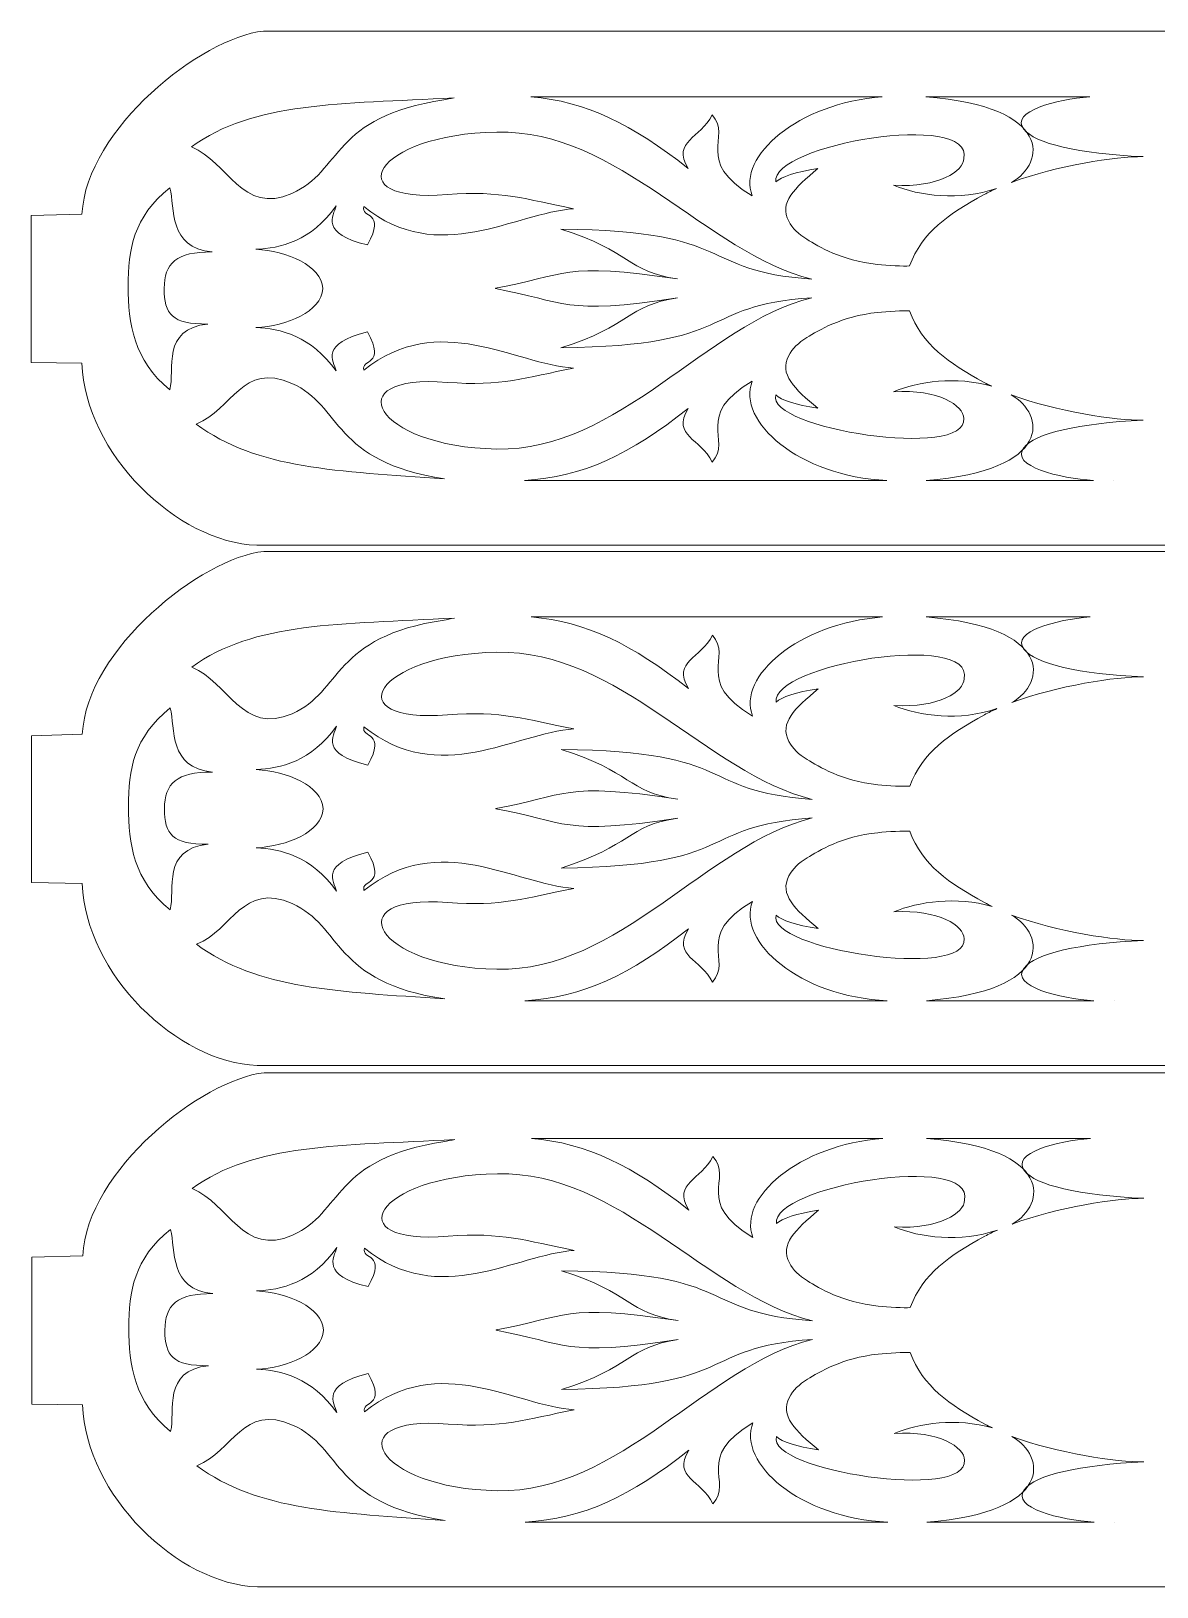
# Model space of a CAD drawing. Header units: millimetres. Extents: x -133 to 298, y -326 to 131.
# Drawn here: x -124.5 to -68.1, y -258.4 to -180.4 of the extents above; entities that cross this region are included whole.
import ezdxf

# ---------------------------------------------------------------- set-up
doc = ezdxf.new("R2010")
doc.units = ezdxf.units.MM
doc.header["$MEASUREMENT"] = 0
doc.layers.add('Layer 1', color=7, linetype='Continuous')

msp = doc.modelspace()

# ---------------------------------------------------------------- linework, layer by layer
at = {"layer": 'Layer 1', "lineweight": 9}
for points, knots in [([(-121.9604, -189.5898), (-121.9604, -189.5898), (-124.5122, -189.6605), (-124.5122, -189.6605), (-124.5122, -189.6605), (-124.5122, -189.6605), (-124.5122, -197.0241), (-124.5122, -197.0241), (-124.5122, -197.0241), (-124.5122, -197.0241), (-121.9631, -197.0711), (-121.9631, -197.0711), (-121.9631, -197.0711), (-121.8039, -201.5983), (-117.1885, -206.0574), (-113.199, -206.1883), (-113.199, -206.1883), (-113.199, -206.1883), (-37.1405, -206.1883), (-37.1405, -206.1883), (-37.1405, -206.1883), (-37.1405, -206.1883), (-37.1405, -206.1572), (-37.1405, -206.1572), (-37.1405, -206.1572), (-37.1405, -206.1572), (-37.1405, -204.6025), (-37.1405, -204.6025), (-37.1405, -204.6025), (-37.1405, -204.6025), (-37.1405, -196.9587), (-37.1405, -196.9587), (-37.1405, -196.9587), (-37.1405, -196.9587), (-34.5521, -196.9758), (-34.5521, -196.9758), (-34.5521, -196.9758), (-34.5521, -196.9758), (-34.5521, -189.6124), (-34.5521, -189.6124), (-34.5521, -189.6124), (-34.5521, -189.6124), (-37.1405, -189.5898), (-37.1405, -189.5898), (-37.1405, -189.5898), (-37.1405, -189.5898), (-37.1405, -182.0059), (-37.1405, -182.0059), (-37.1405, -182.0059), (-37.1405, -182.0059), (-37.1405, -180.4201), (-37.1405, -180.4201), (-37.1405, -180.4201), (-37.1405, -180.4201), (-38.7536, -180.4201), (-38.7536, -180.4201), (-38.7536, -180.4201), (-38.7536, -180.4201), (-112.862, -180.4201), (-112.862, -180.4201), (-112.862, -180.4201), (-112.862, -180.4201), (-112.862, -180.4201), (-112.862, -180.4201), (-112.862, -180.4201), (-115.9804, -180.7547), (-121.7434, -185.3113), (-121.9604, -189.5898)], [0, 0, 0, 0, 0.0555556, 0.0555556, 0.0555556, 0.0555556, 0.1111111, 0.1111111, 0.1111111, 0.1111111, 0.1666667, 0.1666667, 0.1666667, 0.1666667, 0.2222222, 0.2222222, 0.2222222, 0.2222222, 0.2777778, 0.2777778, 0.2777778, 0.2777778, 0.3333333, 0.3333333, 0.3333333, 0.3333333, 0.3888889, 0.3888889, 0.3888889, 0.3888889, 0.4444444, 0.4444444, 0.4444444, 0.4444444, 0.5, 0.5, 0.5, 0.5, 0.5555556, 0.5555556, 0.5555556, 0.5555556, 0.6111111, 0.6111111, 0.6111111, 0.6111111, 0.6666667, 0.6666667, 0.6666667, 0.6666667, 0.7222222, 0.7222222, 0.7222222, 0.7222222, 0.7777778, 0.7777778, 0.7777778, 0.7777778, 0.8333333, 0.8333333, 0.8333333, 0.8333333, 0.8888889, 0.8888889, 0.8888889, 0.8888889, 1, 1, 1, 1]), ([(-101.2329, -193.3102), (-101.2329, -193.3102), (-101.2329, -193.3269), (-101.2329, -193.3269), (-101.2329, -193.3269), (-101.2329, -193.3269), (-101.2329, -193.3269), (-101.2329, -193.3269)], [0, 0, 0, 0, 0.3333333, 0.3333333, 0.3333333, 0.3333333, 1, 1, 1, 1]), ([(-121.9449, -215.6654), (-121.9449, -215.6654), (-124.4967, -215.7361), (-124.4967, -215.7361), (-124.4967, -215.7361), (-124.4967, -215.7361), (-124.4967, -223.0997), (-124.4967, -223.0997), (-124.4967, -223.0997), (-124.4967, -223.0997), (-121.9476, -223.1467), (-121.9476, -223.1467), (-121.9476, -223.1467), (-121.7884, -227.6739), (-117.173, -232.133), (-113.1835, -232.2639), (-113.1835, -232.2639), (-113.1835, -232.2639), (-37.125, -232.2639), (-37.125, -232.2639), (-37.125, -232.2639), (-37.125, -232.2639), (-37.125, -232.2328), (-37.125, -232.2328), (-37.125, -232.2328), (-37.125, -232.2328), (-37.125, -230.6781), (-37.125, -230.6781), (-37.125, -230.6781), (-37.125, -230.6781), (-37.125, -223.0343), (-37.125, -223.0343), (-37.125, -223.0343), (-37.125, -223.0343), (-34.5366, -223.0514), (-34.5366, -223.0514), (-34.5366, -223.0514), (-34.5366, -223.0514), (-34.5366, -215.688), (-34.5366, -215.688), (-34.5366, -215.688), (-34.5366, -215.688), (-37.125, -215.6654), (-37.125, -215.6654), (-37.125, -215.6654), (-37.125, -215.6654), (-37.125, -208.0815), (-37.125, -208.0815), (-37.125, -208.0815), (-37.125, -208.0815), (-37.125, -206.4957), (-37.125, -206.4957), (-37.125, -206.4957), (-37.125, -206.4957), (-38.7381, -206.4957), (-38.7381, -206.4957), (-38.7381, -206.4957), (-38.7381, -206.4957), (-112.8465, -206.4957), (-112.8465, -206.4957), (-112.8465, -206.4957), (-112.8465, -206.4957), (-112.8465, -206.4957), (-112.8465, -206.4957), (-112.8465, -206.4957), (-115.9649, -206.8303), (-121.7279, -211.3869), (-121.9449, -215.6654)], [0, 0, 0, 0, 0.0555556, 0.0555556, 0.0555556, 0.0555556, 0.1111111, 0.1111111, 0.1111111, 0.1111111, 0.1666667, 0.1666667, 0.1666667, 0.1666667, 0.2222222, 0.2222222, 0.2222222, 0.2222222, 0.2777778, 0.2777778, 0.2777778, 0.2777778, 0.3333333, 0.3333333, 0.3333333, 0.3333333, 0.3888889, 0.3888889, 0.3888889, 0.3888889, 0.4444444, 0.4444444, 0.4444444, 0.4444444, 0.5, 0.5, 0.5, 0.5, 0.5555556, 0.5555556, 0.5555556, 0.5555556, 0.6111111, 0.6111111, 0.6111111, 0.6111111, 0.6666667, 0.6666667, 0.6666667, 0.6666667, 0.7222222, 0.7222222, 0.7222222, 0.7222222, 0.7777778, 0.7777778, 0.7777778, 0.7777778, 0.8333333, 0.8333333, 0.8333333, 0.8333333, 0.8888889, 0.8888889, 0.8888889, 0.8888889, 1, 1, 1, 1]), ([(-101.2174, -219.3858), (-101.2174, -219.3858), (-101.2174, -219.4025), (-101.2174, -219.4025), (-101.2174, -219.4025), (-101.2174, -219.4025), (-101.2174, -219.4025), (-101.2174, -219.4025)], [0, 0, 0, 0, 0.3333333, 0.3333333, 0.3333333, 0.3333333, 1, 1, 1, 1]), ([(-121.9256, -241.801), (-121.9256, -241.801), (-124.4774, -241.8717), (-124.4774, -241.8717), (-124.4774, -241.8717), (-124.4774, -241.8717), (-124.4774, -249.2353), (-124.4774, -249.2353), (-124.4774, -249.2353), (-124.4774, -249.2353), (-121.9283, -249.2823), (-121.9283, -249.2823), (-121.9283, -249.2823), (-121.7691, -253.8095), (-117.1537, -258.2686), (-113.1642, -258.3995), (-113.1642, -258.3995), (-113.1642, -258.3995), (-37.1057, -258.3995), (-37.1057, -258.3995), (-37.1057, -258.3995), (-37.1057, -258.3995), (-37.1057, -258.3684), (-37.1057, -258.3684), (-37.1057, -258.3684), (-37.1057, -258.3684), (-37.1057, -256.8137), (-37.1057, -256.8137), (-37.1057, -256.8137), (-37.1057, -256.8137), (-37.1057, -249.1699), (-37.1057, -249.1699), (-37.1057, -249.1699), (-37.1057, -249.1699), (-34.5173, -249.187), (-34.5173, -249.187), (-34.5173, -249.187), (-34.5173, -249.187), (-34.5173, -241.8236), (-34.5173, -241.8236), (-34.5173, -241.8236), (-34.5173, -241.8236), (-37.1057, -241.801), (-37.1057, -241.801), (-37.1057, -241.801), (-37.1057, -241.801), (-37.1057, -234.2171), (-37.1057, -234.2171), (-37.1057, -234.2171), (-37.1057, -234.2171), (-37.1057, -232.6313), (-37.1057, -232.6313), (-37.1057, -232.6313), (-37.1057, -232.6313), (-38.7188, -232.6313), (-38.7188, -232.6313), (-38.7188, -232.6313), (-38.7188, -232.6313), (-112.8272, -232.6313), (-112.8272, -232.6313), (-112.8272, -232.6313), (-112.8272, -232.6313), (-112.8272, -232.6313), (-112.8272, -232.6313), (-112.8272, -232.6313), (-115.9456, -232.9659), (-121.7086, -237.5225), (-121.9256, -241.801)], [0, 0, 0, 0, 0.0555556, 0.0555556, 0.0555556, 0.0555556, 0.1111111, 0.1111111, 0.1111111, 0.1111111, 0.1666667, 0.1666667, 0.1666667, 0.1666667, 0.2222222, 0.2222222, 0.2222222, 0.2222222, 0.2777778, 0.2777778, 0.2777778, 0.2777778, 0.3333333, 0.3333333, 0.3333333, 0.3333333, 0.3888889, 0.3888889, 0.3888889, 0.3888889, 0.4444444, 0.4444444, 0.4444444, 0.4444444, 0.5, 0.5, 0.5, 0.5, 0.5555556, 0.5555556, 0.5555556, 0.5555556, 0.6111111, 0.6111111, 0.6111111, 0.6111111, 0.6666667, 0.6666667, 0.6666667, 0.6666667, 0.7222222, 0.7222222, 0.7222222, 0.7222222, 0.7777778, 0.7777778, 0.7777778, 0.7777778, 0.8333333, 0.8333333, 0.8333333, 0.8333333, 0.8888889, 0.8888889, 0.8888889, 0.8888889, 1, 1, 1, 1]), ([(-101.1981, -245.5214), (-101.1981, -245.5214), (-101.1981, -245.5381), (-101.1981, -245.5381), (-101.1981, -245.5381), (-101.1981, -245.5381), (-101.1981, -245.5381), (-101.1981, -245.5381)], [0, 0, 0, 0, 0.3333333, 0.3333333, 0.3333333, 0.3333333, 1, 1, 1, 1])]:
    msp.add_open_spline(points, degree=3, knots=knots, dxfattribs=at)
for points in [[(-103.3013, -183.7648), (-109.0337, -184.0768), (-113.3799, -183.9527), (-116.473, -186.2276)], [(-111.4337, -188.5583), (-108.9232, -187.4521), (-109.4335, -184.6933), (-103.8101, -183.8645)], [(-103.8101, -183.8645), (-103.7263, -183.852), (-103.4747, -183.794), (-103.3013, -183.7648)], [(-103.8101, -183.8645), (-103.7263, -183.852), (-103.4747, -183.794), (-103.3013, -183.7648)], [(-103.3013, -183.7648), (-103.3013, -183.7648), (-103.3013, -183.7648), (-103.3013, -183.7648)], [(-103.3013, -183.7648), (-103.3013, -183.7648), (-103.3013, -183.7648), (-103.3013, -183.7648)], [(-99.458, -183.7083), (-96.678, -183.9447), (-94.3796, -185.0812), (-91.5679, -187.2991)], [(-81.8351, -183.7085), (-81.8351, -183.7085), (-99.458, -183.7083), (-99.458, -183.7083)], [(-88.3527, -188.6742), (-89.1219, -186.7073), (-86.0707, -184.0253), (-81.8351, -183.7085)], [(-81.8351, -183.7085), (-81.8351, -183.7085), (-81.8351, -183.7085), (-81.8351, -183.7085)], [(-81.8351, -183.7085), (-81.8351, -183.7085), (-81.8351, -183.7085), (-81.8351, -183.7085)], [(-71.4306, -183.7086), (-71.4306, -183.7086), (-79.653, -183.7085), (-79.653, -183.7085)], [(-79.653, -183.7085), (-73.2583, -184.2061), (-73.6364, -187.0362), (-75.3544, -188.0009)], [(-74.7395, -185.3329), (-75.4194, -184.4369), (-73.1235, -183.8429), (-71.4306, -183.7086)], [(-91.5679, -187.2991), (-92.399, -185.8956), (-90.9311, -185.819), (-90.3646, -184.6196)], [(-90.3646, -184.6196), (-89.3352, -185.7711), (-91.3113, -186.9157), (-88.3527, -188.6742)], [(-77.7425, -186.802), (-77.2451, -184.3891), (-87.4242, -186.1019), (-87.1769, -187.982)], [(-103.6409, -188.6126), (-109.2377, -189.0542), (-107.3202, -185.5921), (-101.1676, -185.4776)], [(-101.1676, -185.4776), (-95.0143, -185.3632), (-90.6931, -191.5256), (-85.3634, -192.8522)], [(-68.7587, -186.7127), (-71.9889, -186.572), (-74.1983, -186.0463), (-74.7395, -185.3329)], [(-116.473, -186.2276), (-114.6433, -186.9563), (-113.9367, -189.661), (-111.4337, -188.5583)], [(-81.2683, -188.1431), (-79.0061, -188.2776), (-77.748, -187.4475), (-77.7425, -186.802)], [(-75.3544, -188.0009), (-73.0777, -187.151), (-70.1286, -186.6985), (-68.7587, -186.7127)], [(-87.1769, -187.982), (-86.9076, -187.7219), (-86.1784, -187.4756), (-85.0683, -187.3142)], [(-85.0683, -187.3142), (-86.2415, -188.3005), (-87.023, -189.0106), (-86.5263, -189.9542)], [(-117.5546, -188.2691), (-119.3811, -189.7398), (-119.6501, -191.3626), (-119.6501, -193.2153)], [(-115.4369, -191.4885), (-117.6485, -191.262), (-117.2916, -189.2917), (-117.5546, -188.2691)], [(-117.5546, -188.2691), (-117.5546, -188.2691), (-117.5546, -188.2691), (-117.5546, -188.2691)], [(-117.5546, -188.2691), (-117.5546, -188.2691), (-117.5546, -188.2691), (-117.5546, -188.2691)], [(-97.3111, -189.3238), (-99.7226, -188.8485), (-100.9307, -188.3987), (-103.6409, -188.6126)], [(-76.0983, -188.3044), (-77.9792, -188.9388), (-79.9743, -188.6863), (-81.2683, -188.1431)], [(-80.4719, -192.1912), (-79.8205, -190.4868), (-78.5267, -189.5913), (-76.7237, -188.6118)], [(-76.7237, -188.6118), (-76.5274, -188.5053), (-76.3175, -188.4027), (-76.0983, -188.3044)], [(-76.7237, -188.6118), (-76.5274, -188.5053), (-76.3175, -188.4027), (-76.0983, -188.3044)], [(-76.0983, -188.3044), (-76.0983, -188.3044), (-76.0983, -188.3044), (-76.0983, -188.3044)], [(-76.0983, -188.3044), (-76.0983, -188.3044), (-76.0983, -188.3044), (-76.0983, -188.3044)], [(-75.3544, -188.0009), (-75.3544, -188.0009), (-75.3544, -188.0009), (-75.3544, -188.0009)], [(-75.3544, -188.0009), (-75.3544, -188.0009), (-75.3544, -188.0009), (-75.3544, -188.0009)], [(-113.2407, -191.3561), (-112.0428, -191.3141), (-110.4494, -190.9376), (-109.2187, -189.1826)], [(-109.2187, -189.1826), (-109.3459, -189.6936), (-110.0527, -190.5557), (-107.6424, -191.1368)], [(-107.6424, -191.1368), (-106.687, -189.4127), (-108.0005, -189.8026), (-107.8368, -189.2158)], [(-107.8368, -189.2158), (-104.0565, -192.2453), (-100.2617, -189.5229), (-97.3111, -189.3238)], [(-86.5263, -189.9542), (-86.3467, -190.2961), (-86.0356, -190.6009), (-85.6217, -190.8521)], [(-97.9459, -190.3455), (-94.4411, -191.4366), (-94.6257, -192.4746), (-92.1037, -192.8434)], [(-85.3634, -192.8522), (-91.221, -192.4402), (-88.9056, -190.4475), (-97.9459, -190.3455)], [(-85.6217, -190.8521), (-85.0129, -191.222), (-83.919, -191.9128), (-82.0756, -192.1151)], [(-117.8393, -193.3258), (-117.8369, -192.0526), (-117.2367, -191.4709), (-115.4369, -191.4885)], [(-109.8848, -193.3258), (-109.9552, -192.1528), (-111.6856, -191.4443), (-113.2407, -191.3561)], [(-92.1037, -192.8434), (-97.8631, -191.9541), (-97.6911, -192.67), (-101.2329, -193.3102)], [(-82.0756, -192.1151), (-81.579, -192.1695), (-80.7508, -192.2131), (-80.4719, -192.1912)], [(-119.6501, -193.2153), (-119.6501, -195.066), (-119.3761, -196.9241), (-117.5534, -198.3938)], [(-115.65, -195.1015), (-117.4498, -195.1194), (-117.8369, -194.599), (-117.8393, -193.3258)], [(-113.2407, -195.281), (-111.6856, -195.1926), (-109.9552, -194.4986), (-109.8848, -193.3258)], [(-101.2329, -193.3269), (-97.6911, -193.9671), (-97.8631, -194.6828), (-92.1037, -193.7935)], [(-85.3634, -193.7849), (-90.6931, -195.1116), (-95.0143, -201.4839), (-101.1676, -201.3695)], [(-97.9459, -196.2916), (-88.9056, -196.1895), (-91.221, -194.1969), (-85.3634, -193.7849)], [(-92.1037, -193.7935), (-94.6257, -194.1624), (-94.4411, -195.2005), (-97.9459, -196.2916)], [(-97.3111, -197.3131), (-100.2617, -197.1142), (-104.0565, -194.3919), (-107.8368, -197.4213)], [(-82.0756, -194.522), (-83.919, -194.7243), (-85.0129, -195.4149), (-85.6217, -195.785)], [(-80.4719, -194.4458), (-80.7508, -194.4239), (-81.579, -194.4675), (-82.0756, -194.522)], [(-76.7237, -198.0251), (-78.5267, -197.0458), (-79.8205, -196.1504), (-80.4719, -194.4458)], [(-117.5534, -198.3938), (-117.2978, -197.4006), (-117.9922, -195.3411), (-115.65, -195.1015)], [(-109.2187, -197.4544), (-110.4494, -195.6997), (-112.0428, -195.323), (-113.2407, -195.281)], [(-107.6424, -195.5003), (-110.0527, -196.0813), (-109.3459, -196.9435), (-109.2187, -197.4544)], [(-107.8368, -197.4213), (-108.0005, -196.8345), (-106.687, -197.2244), (-107.6424, -195.5003)], [(-85.6217, -195.785), (-86.0356, -196.0363), (-86.3467, -196.341), (-86.5263, -196.6828)], [(-111.4337, -198.0787), (-113.9367, -196.9759), (-114.4059, -199.3858), (-116.2357, -200.1144)], [(-86.5263, -196.6828), (-87.023, -197.6265), (-86.2415, -198.3366), (-85.0683, -199.3228)], [(-101.1676, -201.3695), (-107.3202, -201.255), (-109.2377, -197.583), (-103.6409, -198.0246)], [(-103.6409, -198.0246), (-100.9307, -198.2383), (-99.7226, -197.7884), (-97.3111, -197.3131)], [(-88.3527, -197.9633), (-91.3113, -199.7218), (-89.3352, -200.8665), (-90.3646, -202.0178)], [(-81.5973, -202.9436), (-86.004, -202.7427), (-89.1416, -199.9801), (-88.3527, -197.9633)], [(-81.2683, -198.4938), (-80.0367, -197.9773), (-78.1368, -197.6974), (-76.3391, -198.2212)], [(-76.3391, -198.2212), (-76.4718, -198.1575), (-76.6002, -198.0921), (-76.7237, -198.0251)], [(-76.3391, -198.2212), (-76.4718, -198.1575), (-76.6002, -198.0921), (-76.7237, -198.0251)], [(-103.7829, -202.8548), (-109.407, -202.026), (-108.9237, -199.185), (-111.4337, -198.0787)], [(-87.1769, -198.6551), (-87.6691, -200.3584), (-77.5505, -201.9223), (-77.7425, -199.8351)], [(-85.0683, -199.3228), (-86.1784, -199.1615), (-86.9076, -198.9153), (-87.1769, -198.6551)], [(-77.7425, -199.8351), (-77.748, -199.1896), (-79.0061, -198.3594), (-81.2683, -198.4938)], [(-75.3697, -198.649), (-73.6511, -199.6156), (-73.2446, -202.4455), (-79.6372, -202.943)], [(-76.3391, -198.2212), (-76.3391, -198.2212), (-76.3391, -198.2212), (-76.3391, -198.2212)], [(-76.3391, -198.2212), (-76.3391, -198.2212), (-76.3391, -198.2212), (-76.3391, -198.2212)], [(-75.3697, -198.649), (-75.3697, -198.649), (-75.3697, -198.649), (-75.3697, -198.649)], [(-68.7587, -199.9248), (-70.1233, -199.9387), (-73.0965, -199.4932), (-75.3697, -198.649)], [(-75.3697, -198.649), (-75.3697, -198.649), (-75.3697, -198.649), (-75.3697, -198.649)], [(-91.5679, -199.3386), (-94.4926, -201.6461), (-96.8417, -202.7716), (-99.779, -202.944)], [(-90.3646, -202.0178), (-90.9311, -200.8185), (-92.399, -200.7419), (-91.5679, -199.3386)], [(-116.2358, -200.1144), (-113.1804, -202.3795), (-109.1476, -202.4834), (-103.7829, -202.8548)], [(-74.7395, -201.3046), (-74.1983, -200.5909), (-71.9889, -200.0653), (-68.7587, -199.9248)], [(-71.2411, -202.943), (-72.9424, -202.8339), (-75.442, -202.229), (-74.7395, -201.3046)], [(-103.7829, -202.8548), (-103.7829, -202.8548), (-103.7829, -202.8548), (-103.7829, -202.8548)], [(-103.7829, -202.8548), (-103.7829, -202.8548), (-103.7829, -202.8548), (-103.7829, -202.8548)], [(-99.779, -202.944), (-99.779, -202.944), (-99.779, -202.9436), (-99.779, -202.9436)], [(-99.779, -202.9436), (-99.779, -202.9436), (-81.5973, -202.9436), (-81.5973, -202.9436)], [(-99.779, -202.944), (-99.779, -202.944), (-99.779, -202.9436), (-99.779, -202.9436)], [(-79.6372, -202.943), (-79.6372, -202.943), (-71.2411, -202.943), (-71.2411, -202.943)], [(-70.2151, -202.9429), (-70.2151, -202.9429), (-70.2151, -202.9429), (-70.2151, -202.9429)], [(-70.2151, -202.9429), (-70.2151, -202.9429), (-70.2151, -202.9429), (-70.2151, -202.9429)], [(-103.2858, -209.8404), (-109.0182, -210.1524), (-113.3644, -210.0283), (-116.4575, -212.3032)], [(-111.4182, -214.6339), (-108.9077, -213.5277), (-109.418, -210.7689), (-103.7946, -209.9401)], [(-103.7946, -209.9401), (-103.7108, -209.9276), (-103.4592, -209.8696), (-103.2858, -209.8404)], [(-103.7946, -209.9401), (-103.7108, -209.9276), (-103.4592, -209.8696), (-103.2858, -209.8404)], [(-103.2858, -209.8404), (-103.2858, -209.8404), (-103.2858, -209.8404), (-103.2858, -209.8404)], [(-103.2858, -209.8404), (-103.2858, -209.8404), (-103.2858, -209.8404), (-103.2858, -209.8404)], [(-99.4425, -209.7839), (-96.6625, -210.0203), (-94.3641, -211.1568), (-91.5524, -213.3747)], [(-81.8196, -209.7841), (-81.8196, -209.7841), (-99.4425, -209.7839), (-99.4425, -209.7839)], [(-88.3372, -214.7498), (-89.1064, -212.7829), (-86.0552, -210.1009), (-81.8196, -209.7841)], [(-77.727, -212.8776), (-77.2296, -210.4647), (-87.4087, -212.1775), (-87.1614, -214.0576)], [(-81.8196, -209.7841), (-81.8196, -209.7841), (-81.8196, -209.7841), (-81.8196, -209.7841)], [(-81.8196, -209.7841), (-81.8196, -209.7841), (-81.8196, -209.7841), (-81.8196, -209.7841)], [(-71.4151, -209.7842), (-71.4151, -209.7842), (-79.6375, -209.7841), (-79.6375, -209.7841)], [(-79.6375, -209.7841), (-73.2428, -210.2817), (-73.6209, -213.1118), (-75.3389, -214.0765)], [(-74.724, -211.4085), (-75.4039, -210.5125), (-73.108, -209.9185), (-71.4151, -209.7842)], [(-91.5524, -213.3747), (-92.3835, -211.9712), (-90.9156, -211.8946), (-90.3491, -210.6952)], [(-90.3491, -210.6952), (-89.3197, -211.8467), (-91.2958, -212.9913), (-88.3372, -214.7498)], [(-103.6254, -214.6882), (-109.2222, -215.1298), (-107.3047, -211.6677), (-101.1521, -211.5532)], [(-101.1521, -211.5532), (-94.9988, -211.4388), (-90.6776, -217.6012), (-85.3479, -218.9278)], [(-68.7432, -212.7883), (-71.9734, -212.6476), (-74.1828, -212.1219), (-74.724, -211.4085)], [(-116.4575, -212.3032), (-114.6278, -213.0319), (-113.9212, -215.7366), (-111.4182, -214.6339)], [(-81.2528, -214.2187), (-78.9906, -214.3532), (-77.7325, -213.5231), (-77.727, -212.8776)], [(-75.3389, -214.0765), (-73.0622, -213.2266), (-70.1131, -212.7741), (-68.7432, -212.7883)], [(-87.1614, -214.0576), (-86.8921, -213.7975), (-86.1629, -213.5512), (-85.0528, -213.3898)], [(-85.0528, -213.3898), (-86.226, -214.3761), (-87.0075, -215.0862), (-86.5108, -216.0298)], [(-117.5391, -214.3447), (-119.3656, -215.8154), (-119.6346, -217.4382), (-119.6346, -219.2909)], [(-115.4214, -217.5641), (-117.633, -217.3376), (-117.2761, -215.3673), (-117.5391, -214.3447)], [(-117.5391, -214.3447), (-117.5391, -214.3447), (-117.5391, -214.3447), (-117.5391, -214.3447)], [(-117.5391, -214.3447), (-117.5391, -214.3447), (-117.5391, -214.3447), (-117.5391, -214.3447)], [(-76.0828, -214.38), (-77.9637, -215.0144), (-79.9588, -214.7619), (-81.2528, -214.2187)], [(-76.7082, -214.6874), (-76.5119, -214.5809), (-76.302, -214.4783), (-76.0828, -214.38)], [(-76.7082, -214.6874), (-76.5119, -214.5809), (-76.302, -214.4783), (-76.0828, -214.38)], [(-76.0828, -214.38), (-76.0828, -214.38), (-76.0828, -214.38), (-76.0828, -214.38)], [(-76.0828, -214.38), (-76.0828, -214.38), (-76.0828, -214.38), (-76.0828, -214.38)], [(-75.3389, -214.0765), (-75.3389, -214.0765), (-75.3389, -214.0765), (-75.3389, -214.0765)], [(-75.3389, -214.0765), (-75.3389, -214.0765), (-75.3389, -214.0765), (-75.3389, -214.0765)], [(-97.2956, -215.3994), (-99.7071, -214.9241), (-100.9152, -214.4743), (-103.6254, -214.6882)], [(-80.4564, -218.2668), (-79.805, -216.5624), (-78.5112, -215.6669), (-76.7082, -214.6874)], [(-113.2252, -217.4317), (-112.0273, -217.3897), (-110.4339, -217.0132), (-109.2032, -215.2582)], [(-109.2032, -215.2582), (-109.3304, -215.7692), (-110.0372, -216.6313), (-107.6269, -217.2124)], [(-107.6269, -217.2124), (-106.6715, -215.4883), (-107.985, -215.8782), (-107.8213, -215.2914)], [(-107.8213, -215.2914), (-104.041, -218.3209), (-100.2462, -215.5985), (-97.2956, -215.3994)], [(-97.9304, -216.4211), (-94.4256, -217.5122), (-94.6102, -218.5502), (-92.0882, -218.919)], [(-85.3479, -218.9278), (-91.2055, -218.5158), (-88.8901, -216.5231), (-97.9304, -216.4211)], [(-86.5108, -216.0298), (-86.3312, -216.3717), (-86.0201, -216.6765), (-85.6062, -216.9277)], [(-117.8238, -219.4014), (-117.8214, -218.1282), (-117.2212, -217.5465), (-115.4214, -217.5641)], [(-109.8693, -219.4014), (-109.9397, -218.2284), (-111.6701, -217.5199), (-113.2252, -217.4317)], [(-85.6062, -216.9277), (-84.9974, -217.2976), (-83.9035, -217.9884), (-82.0601, -218.1907)], [(-92.0882, -218.919), (-97.8476, -218.0297), (-97.6756, -218.7456), (-101.2174, -219.3858)], [(-82.0601, -218.1907), (-81.5635, -218.2451), (-80.7353, -218.2887), (-80.4564, -218.2668)], [(-119.6346, -219.2909), (-119.6346, -221.1416), (-119.3606, -222.9997), (-117.5379, -224.4694)], [(-115.6345, -221.1771), (-117.4343, -221.195), (-117.8214, -220.6746), (-117.8238, -219.4014)], [(-113.2252, -221.3566), (-111.6701, -221.2682), (-109.9397, -220.5742), (-109.8693, -219.4014)], [(-101.2174, -219.4025), (-97.6756, -220.0427), (-97.8476, -220.7584), (-92.0882, -219.8691)], [(-85.3479, -219.8605), (-90.6776, -221.1872), (-94.9988, -227.5595), (-101.1521, -227.4451)], [(-97.9304, -222.3672), (-88.8901, -222.2651), (-91.2055, -220.2725), (-85.3479, -219.8605)], [(-92.0882, -219.8691), (-94.6102, -220.238), (-94.4256, -221.2761), (-97.9304, -222.3672)], [(-97.2956, -223.3887), (-100.2462, -223.1898), (-104.041, -220.4675), (-107.8213, -223.4969)], [(-82.0601, -220.5976), (-83.9035, -220.7999), (-84.9974, -221.4905), (-85.6062, -221.8606)], [(-80.4564, -220.5214), (-80.7353, -220.4995), (-81.5635, -220.5431), (-82.0601, -220.5976)], [(-76.7082, -224.1007), (-78.5112, -223.1214), (-79.805, -222.226), (-80.4564, -220.5214)], [(-117.5379, -224.4694), (-117.2823, -223.4762), (-117.9767, -221.4167), (-115.6345, -221.1771)], [(-109.2032, -223.53), (-110.4339, -221.7753), (-112.0273, -221.3986), (-113.2252, -221.3566)], [(-107.6269, -221.5759), (-110.0372, -222.1569), (-109.3304, -223.0191), (-109.2032, -223.53)], [(-107.8213, -223.4969), (-107.985, -222.9101), (-106.6715, -223.3), (-107.6269, -221.5759)], [(-85.6062, -221.8606), (-86.0201, -222.1119), (-86.3312, -222.4166), (-86.5108, -222.7584)], [(-86.5108, -222.7584), (-87.0075, -223.7021), (-86.226, -224.4122), (-85.0528, -225.3984)], [(-111.4182, -224.1543), (-113.9212, -223.0515), (-114.3904, -225.4614), (-116.2202, -226.19)], [(-101.1521, -227.4451), (-107.3047, -227.3306), (-109.2222, -223.6586), (-103.6254, -224.1002)], [(-103.6254, -224.1002), (-100.9152, -224.3139), (-99.7071, -223.864), (-97.2956, -223.3887)], [(-81.2528, -224.5694), (-80.0212, -224.0529), (-78.1213, -223.773), (-76.3236, -224.2968)], [(-103.7674, -228.9304), (-109.3915, -228.1016), (-108.9082, -225.2606), (-111.4182, -224.1543)], [(-88.3372, -224.0389), (-91.2958, -225.7974), (-89.3197, -226.9421), (-90.3491, -228.0934)], [(-81.5818, -229.0192), (-85.9885, -228.8183), (-89.1261, -226.0557), (-88.3372, -224.0389)], [(-77.727, -225.9107), (-77.7325, -225.2652), (-78.9906, -224.435), (-81.2528, -224.5694)], [(-76.3236, -224.2968), (-76.4563, -224.2331), (-76.5847, -224.1677), (-76.7082, -224.1007)], [(-76.3236, -224.2968), (-76.4563, -224.2331), (-76.5847, -224.1677), (-76.7082, -224.1007)], [(-76.3236, -224.2968), (-76.3236, -224.2968), (-76.3236, -224.2968), (-76.3236, -224.2968)], [(-76.3236, -224.2968), (-76.3236, -224.2968), (-76.3236, -224.2968), (-76.3236, -224.2968)], [(-87.1614, -224.7307), (-87.6536, -226.434), (-77.535, -227.9979), (-77.727, -225.9107)], [(-85.0528, -225.3984), (-86.1629, -225.2371), (-86.8921, -224.9909), (-87.1614, -224.7307)], [(-75.3542, -224.7246), (-73.6356, -225.6912), (-73.2291, -228.5211), (-79.6217, -229.0186)], [(-75.3542, -224.7246), (-75.3542, -224.7246), (-75.3542, -224.7246), (-75.3542, -224.7246)], [(-68.7432, -226.0004), (-70.1078, -226.0143), (-73.081, -225.5688), (-75.3542, -224.7246)], [(-75.3542, -224.7246), (-75.3542, -224.7246), (-75.3542, -224.7246), (-75.3542, -224.7246)], [(-91.5524, -225.4142), (-94.4771, -227.7217), (-96.8262, -228.8472), (-99.7635, -229.0196)], [(-90.3491, -228.0934), (-90.9156, -226.8941), (-92.3835, -226.8175), (-91.5524, -225.4142)], [(-74.724, -227.3802), (-74.1828, -226.6665), (-71.9734, -226.1409), (-68.7432, -226.0004)], [(-116.2203, -226.19), (-113.1649, -228.4551), (-109.1321, -228.559), (-103.7674, -228.9304)], [(-71.2256, -229.0186), (-72.9269, -228.9095), (-75.4265, -228.3046), (-74.724, -227.3802)], [(-103.7674, -228.9304), (-103.7674, -228.9304), (-103.7674, -228.9304), (-103.7674, -228.9304)], [(-103.7674, -228.9304), (-103.7674, -228.9304), (-103.7674, -228.9304), (-103.7674, -228.9304)], [(-99.7635, -229.0196), (-99.7635, -229.0196), (-99.7635, -229.0192), (-99.7635, -229.0192)], [(-99.7635, -229.0192), (-99.7635, -229.0192), (-81.5818, -229.0192), (-81.5818, -229.0192)], [(-99.7635, -229.0196), (-99.7635, -229.0196), (-99.7635, -229.0192), (-99.7635, -229.0192)], [(-79.6217, -229.0186), (-79.6217, -229.0186), (-71.2256, -229.0186), (-71.2256, -229.0186)], [(-70.1996, -229.0185), (-70.1996, -229.0185), (-70.1996, -229.0185), (-70.1996, -229.0185)], [(-70.1996, -229.0185), (-70.1996, -229.0185), (-70.1996, -229.0185), (-70.1996, -229.0185)], [(-103.2665, -235.976), (-108.9989, -236.288), (-113.3451, -236.1639), (-116.4382, -238.4388)], [(-111.3989, -240.7695), (-108.8884, -239.6633), (-109.3987, -236.9045), (-103.7753, -236.0757)], [(-103.7753, -236.0757), (-103.6915, -236.0632), (-103.4399, -236.0052), (-103.2665, -235.976)], [(-103.7753, -236.0757), (-103.6915, -236.0632), (-103.4399, -236.0052), (-103.2665, -235.976)], [(-103.2665, -235.976), (-103.2665, -235.976), (-103.2665, -235.976), (-103.2665, -235.976)], [(-103.2665, -235.976), (-103.2665, -235.976), (-103.2665, -235.976), (-103.2665, -235.976)], [(-99.4232, -235.9195), (-96.6432, -236.1559), (-94.3448, -237.2924), (-91.5331, -239.5103)], [(-81.8003, -235.9197), (-81.8003, -235.9197), (-99.4232, -235.9195), (-99.4232, -235.9195)], [(-88.3179, -240.8854), (-89.0871, -238.9185), (-86.0359, -236.2365), (-81.8003, -235.9197)], [(-81.8003, -235.9197), (-81.8003, -235.9197), (-81.8003, -235.9197), (-81.8003, -235.9197)], [(-81.8003, -235.9197), (-81.8003, -235.9197), (-81.8003, -235.9197), (-81.8003, -235.9197)], [(-71.3958, -235.9198), (-71.3958, -235.9198), (-79.6182, -235.9197), (-79.6182, -235.9197)], [(-79.6182, -235.9197), (-73.2235, -236.4173), (-73.6016, -239.2474), (-75.3196, -240.2121)], [(-74.7047, -237.5441), (-75.3846, -236.6481), (-73.0887, -236.0541), (-71.3958, -235.9198)], [(-91.5331, -239.5103), (-92.3642, -238.1068), (-90.8963, -238.0302), (-90.3298, -236.8308)], [(-90.3298, -236.8308), (-89.3004, -237.9823), (-91.2765, -239.1269), (-88.3179, -240.8854)], [(-77.7077, -239.0132), (-77.2103, -236.6003), (-87.3894, -238.3131), (-87.1421, -240.1932)], [(-103.6061, -240.8238), (-109.2029, -241.2654), (-107.2854, -237.8033), (-101.1328, -237.6888)], [(-101.1328, -237.6888), (-94.9795, -237.5744), (-90.6583, -243.7368), (-85.3286, -245.0634)], [(-68.7239, -238.9239), (-71.9541, -238.7832), (-74.1635, -238.2575), (-74.7047, -237.5441)], [(-116.4382, -238.4388), (-114.6085, -239.1675), (-113.9019, -241.8722), (-111.3989, -240.7695)], [(-81.2335, -240.3543), (-78.9713, -240.4888), (-77.7132, -239.6587), (-77.7077, -239.0132)], [(-75.3196, -240.2121), (-73.0429, -239.3622), (-70.0938, -238.9097), (-68.7239, -238.9239)], [(-87.1421, -240.1932), (-86.8728, -239.9331), (-86.1436, -239.6868), (-85.0335, -239.5254)], [(-85.0335, -239.5254), (-86.2067, -240.5117), (-86.9882, -241.2218), (-86.4915, -242.1654)], [(-117.5198, -240.4803), (-119.3463, -241.951), (-119.6153, -243.5738), (-119.6153, -245.4265)], [(-115.4021, -243.6997), (-117.6137, -243.4732), (-117.2568, -241.5029), (-117.5198, -240.4803)], [(-117.5198, -240.4803), (-117.5198, -240.4803), (-117.5198, -240.4803), (-117.5198, -240.4803)], [(-117.5198, -240.4803), (-117.5198, -240.4803), (-117.5198, -240.4803), (-117.5198, -240.4803)], [(-97.2763, -241.535), (-99.6878, -241.0597), (-100.8959, -240.6099), (-103.6061, -240.8238)], [(-76.0635, -240.5156), (-77.9444, -241.15), (-79.9395, -240.8975), (-81.2335, -240.3543)], [(-80.4371, -244.4024), (-79.7857, -242.698), (-78.4919, -241.8025), (-76.6889, -240.823)], [(-76.6889, -240.823), (-76.4926, -240.7165), (-76.2827, -240.6139), (-76.0635, -240.5156)], [(-76.6889, -240.823), (-76.4926, -240.7165), (-76.2827, -240.6139), (-76.0635, -240.5156)], [(-76.0635, -240.5156), (-76.0635, -240.5156), (-76.0635, -240.5156), (-76.0635, -240.5156)], [(-76.0635, -240.5156), (-76.0635, -240.5156), (-76.0635, -240.5156), (-76.0635, -240.5156)], [(-75.3196, -240.2121), (-75.3196, -240.2121), (-75.3196, -240.2121), (-75.3196, -240.2121)], [(-75.3196, -240.2121), (-75.3196, -240.2121), (-75.3196, -240.2121), (-75.3196, -240.2121)], [(-113.2059, -243.5673), (-112.008, -243.5253), (-110.4146, -243.1488), (-109.1839, -241.3938)], [(-109.1839, -241.3938), (-109.3111, -241.9048), (-110.0179, -242.7669), (-107.6076, -243.348)], [(-107.6076, -243.348), (-106.6522, -241.6239), (-107.9657, -242.0138), (-107.802, -241.427)], [(-107.802, -241.427), (-104.0217, -244.4565), (-100.2269, -241.7341), (-97.2763, -241.535)], [(-86.4915, -242.1654), (-86.3119, -242.5073), (-86.0008, -242.8121), (-85.5869, -243.0633)], [(-97.9111, -242.5567), (-94.4063, -243.6478), (-94.5909, -244.6858), (-92.0689, -245.0546)], [(-85.3286, -245.0634), (-91.1862, -244.6514), (-88.8708, -242.6587), (-97.9111, -242.5567)], [(-85.5869, -243.0633), (-84.9781, -243.4332), (-83.8842, -244.124), (-82.0408, -244.3263)], [(-117.8045, -245.537), (-117.8021, -244.2638), (-117.2019, -243.6821), (-115.4021, -243.6997)], [(-109.85, -245.537), (-109.9204, -244.364), (-111.6508, -243.6555), (-113.2059, -243.5673)], [(-92.0689, -245.0546), (-97.8283, -244.1653), (-97.6563, -244.8812), (-101.1981, -245.5214)], [(-82.0408, -244.3263), (-81.5442, -244.3807), (-80.716, -244.4243), (-80.4371, -244.4024)], [(-119.6153, -245.4265), (-119.6153, -247.2772), (-119.3413, -249.1353), (-117.5186, -250.605)], [(-115.6152, -247.3127), (-117.415, -247.3306), (-117.8021, -246.8102), (-117.8045, -245.537)], [(-113.2059, -247.4922), (-111.6508, -247.4038), (-109.9204, -246.7098), (-109.85, -245.537)], [(-101.1981, -245.5381), (-97.6563, -246.1783), (-97.8283, -246.894), (-92.0689, -246.0047)], [(-85.3286, -245.9961), (-90.6583, -247.3228), (-94.9795, -253.6951), (-101.1328, -253.5807)], [(-97.9111, -248.5028), (-88.8708, -248.4007), (-91.1862, -246.4081), (-85.3286, -245.9961)], [(-92.0689, -246.0047), (-94.5909, -246.3736), (-94.4063, -247.4117), (-97.9111, -248.5028)], [(-97.2763, -249.5243), (-100.2269, -249.3254), (-104.0217, -246.6031), (-107.802, -249.6325)], [(-82.0408, -246.7332), (-83.8842, -246.9355), (-84.9781, -247.6261), (-85.5869, -247.9962)], [(-80.4371, -246.657), (-80.716, -246.6351), (-81.5442, -246.6787), (-82.0408, -246.7332)], [(-76.6889, -250.2363), (-78.4919, -249.257), (-79.7857, -248.3616), (-80.4371, -246.657)], [(-117.5186, -250.605), (-117.263, -249.6118), (-117.9574, -247.5523), (-115.6152, -247.3127)], [(-109.1839, -249.6656), (-110.4146, -247.9109), (-112.008, -247.5342), (-113.2059, -247.4922)], [(-107.6076, -247.7115), (-110.0179, -248.2925), (-109.3111, -249.1547), (-109.1839, -249.6656)], [(-107.802, -249.6325), (-107.9657, -249.0457), (-106.6522, -249.4356), (-107.6076, -247.7115)], [(-85.5869, -247.9962), (-86.0008, -248.2475), (-86.3119, -248.5522), (-86.4915, -248.894)], [(-111.3989, -250.2899), (-113.9019, -249.1871), (-114.3711, -251.597), (-116.2009, -252.3256)], [(-103.6061, -250.2358), (-100.8959, -250.4495), (-99.6878, -249.9996), (-97.2763, -249.5243)], [(-86.4915, -248.894), (-86.9882, -249.8377), (-86.2067, -250.5478), (-85.0335, -251.534)], [(-103.7481, -255.066), (-109.3722, -254.2372), (-108.8889, -251.3962), (-111.3989, -250.2899)], [(-101.1328, -253.5807), (-107.2854, -253.4662), (-109.2029, -249.7942), (-103.6061, -250.2358)], [(-88.3179, -250.1745), (-91.2765, -251.933), (-89.3004, -253.0777), (-90.3298, -254.229)], [(-81.5625, -255.1548), (-85.9692, -254.9539), (-89.1068, -252.1913), (-88.3179, -250.1745)], [(-81.2335, -250.705), (-80.0019, -250.1885), (-78.102, -249.9086), (-76.3043, -250.4324)], [(-76.3043, -250.4324), (-76.437, -250.3687), (-76.5654, -250.3033), (-76.6889, -250.2363)], [(-76.3043, -250.4324), (-76.437, -250.3687), (-76.5654, -250.3033), (-76.6889, -250.2363)], [(-87.1421, -250.8663), (-87.6343, -252.5696), (-77.5157, -254.1335), (-77.7077, -252.0463)], [(-85.0335, -251.534), (-86.1436, -251.3727), (-86.8728, -251.1265), (-87.1421, -250.8663)], [(-77.7077, -252.0463), (-77.7132, -251.4008), (-78.9713, -250.5706), (-81.2335, -250.705)], [(-75.3349, -250.8602), (-73.6163, -251.8268), (-73.2098, -254.6567), (-79.6024, -255.1542)], [(-76.3043, -250.4324), (-76.3043, -250.4324), (-76.3043, -250.4324), (-76.3043, -250.4324)], [(-76.3043, -250.4324), (-76.3043, -250.4324), (-76.3043, -250.4324), (-76.3043, -250.4324)], [(-75.3349, -250.8602), (-75.3349, -250.8602), (-75.3349, -250.8602), (-75.3349, -250.8602)], [(-68.7239, -252.136), (-70.0885, -252.1499), (-73.0617, -251.7044), (-75.3349, -250.8602)], [(-75.3349, -250.8602), (-75.3349, -250.8602), (-75.3349, -250.8602), (-75.3349, -250.8602)], [(-91.5331, -251.5498), (-94.4578, -253.8573), (-96.8069, -254.9828), (-99.7442, -255.1552)], [(-90.3298, -254.229), (-90.8963, -253.0297), (-92.3642, -252.9531), (-91.5331, -251.5498)], [(-116.201, -252.3256), (-113.1456, -254.5907), (-109.1128, -254.6946), (-103.7481, -255.066)], [(-74.7047, -253.5158), (-74.1635, -252.8021), (-71.9541, -252.2765), (-68.7239, -252.136)], [(-71.2063, -255.1542), (-72.9076, -255.0451), (-75.4072, -254.4402), (-74.7047, -253.5158)], [(-103.7481, -255.066), (-103.7481, -255.066), (-103.7481, -255.066), (-103.7481, -255.066)], [(-103.7481, -255.066), (-103.7481, -255.066), (-103.7481, -255.066), (-103.7481, -255.066)], [(-99.7442, -255.1552), (-99.7442, -255.1552), (-99.7442, -255.1548), (-99.7442, -255.1548)], [(-99.7442, -255.1548), (-99.7442, -255.1548), (-81.5625, -255.1548), (-81.5625, -255.1548)], [(-99.7442, -255.1552), (-99.7442, -255.1552), (-99.7442, -255.1548), (-99.7442, -255.1548)], [(-79.6024, -255.1542), (-79.6024, -255.1542), (-71.2063, -255.1542), (-71.2063, -255.1542)], [(-70.1803, -255.1541), (-70.1803, -255.1541), (-70.1803, -255.1541), (-70.1803, -255.1541)], [(-70.1803, -255.1541), (-70.1803, -255.1541), (-70.1803, -255.1541), (-70.1803, -255.1541)]]:
    msp.add_open_spline(points, degree=3, dxfattribs=at)

doc.saveas('drawing.dxf')
